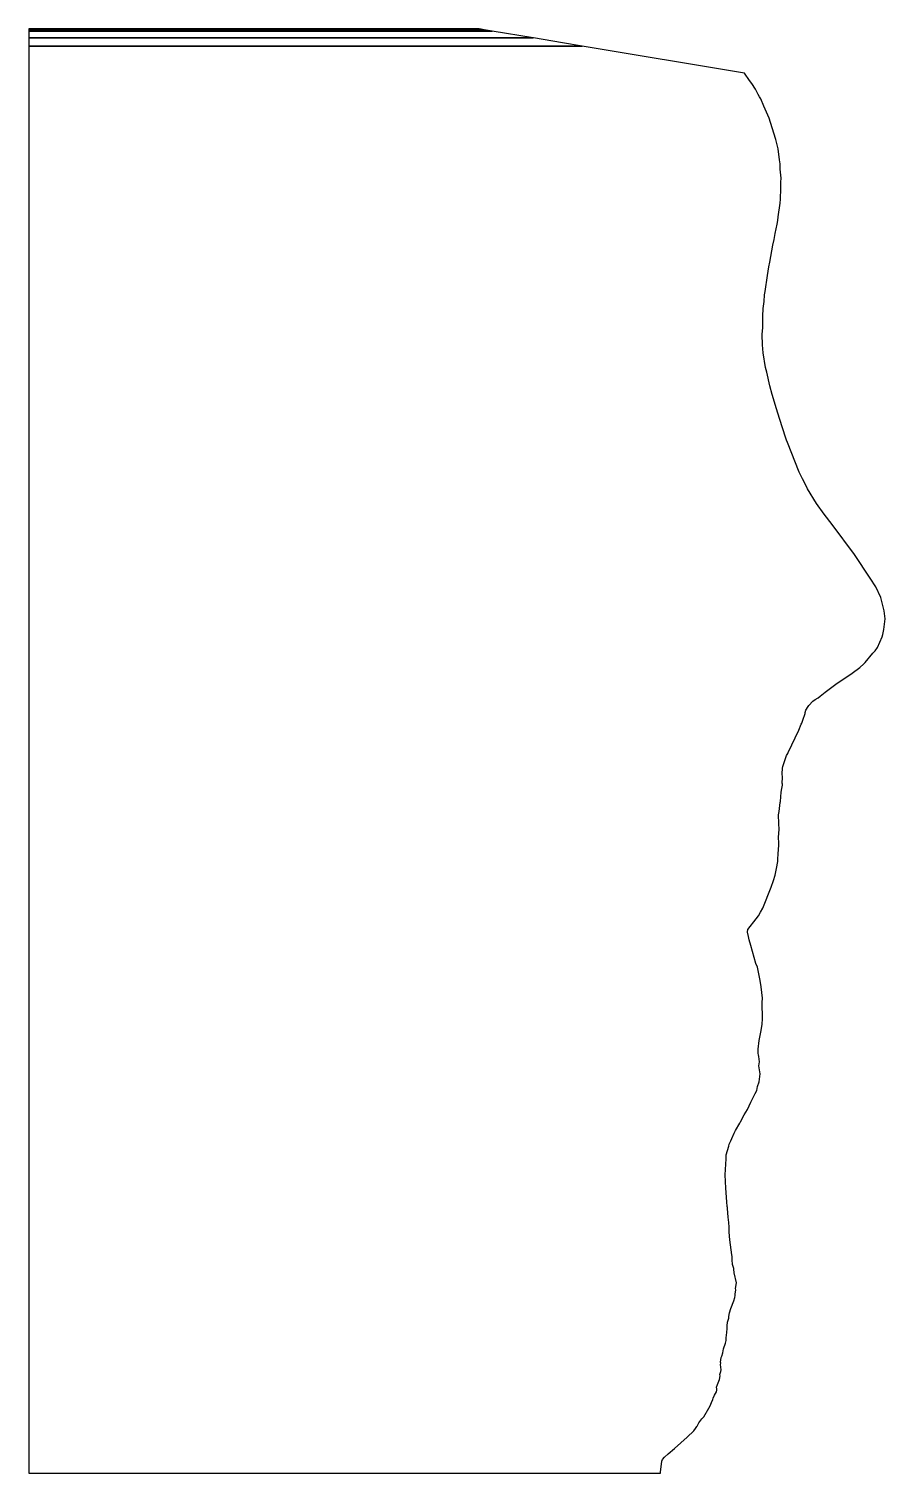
# Model space of a CAD drawing. Extents: x -56 to 53, y -92 to 92.
import ezdxf

# ---------------------------------------------------------------- set-up
doc = ezdxf.new("R2010")
doc.units = 0
doc.layers.add('22_66000', color=7, linetype='CONTINUOUS')

msp = doc.modelspace()

# ---------------------------------------------------------------- linework, layer by layer
at = {"layer": '22_66000', "color": 5}
for points in [[(-29.794, 91.58601), (1.348, 91.58601), (1.087, 91.631), (-56.17, 91.631), (-56.17, 91.58601), (-29.794, 91.58601)], [(-29.378, 91.526), (1.709, 91.526), (1.367, 91.58401), (-56.17, 91.58401), (-56.17, 91.526), (-29.378, 91.526)], [(-28.564, 91.356), (2.743, 91.356), (1.723, 91.524), (-56.17, 91.524), (-56.17, 91.356), (-28.564, 91.356)], [(-26.454, 90.479), (7.993, 90.479), (2.758, 91.35201), (-56.17, 91.35201), (-56.17, 90.479), (-26.454, 90.479)], [(11.722, 89.855), (8.019, 90.47301), (-56.17, 90.47301), (-56.17, 89.44), (14.214, 89.44), (11.722, 89.855)], [(-56.17, -11.937), (-56.17, -92.11401), (24.159, -92.11401), (24.167, -91.936), (24.209, -91.66601), (24.341, -90.603), (24.448, -90.387), (24.692, -90.064), (25.153, -89.65501), (25.965, -88.969), (27.581, -87.552), (28.409, -86.742), (28.635, -86.442), (28.781, -86.204), (28.852, -86.12701), (29.057, -85.71101), (29.3, -85.381), (29.428, -85.221), (29.675, -84.94601), (30.327, -83.84), (30.477, -83.57201), (30.644, -83.11401), (30.836, -82.76601), (30.883, -82.564), (31.047, -82.208), (31.284, -81.773), (31.333, -81.578), (31.335, -81.41), (31.317, -81.18301), (31.412, -80.858), (31.529, -80.632), (31.688, -80.19801), (31.744, -79.744), (31.729, -79.565), (31.845, -79.19801), (31.895, -78.964), (31.801, -78.29301), (31.836, -78.133), (31.82, -77.983), (31.896, -77.41801), (31.972, -77.256), (32.097, -76.82101), (32.192, -76.302), (32.436, -75.582), (32.512, -75.247), (32.53, -75.053), (32.531, -74.923), (32.623, -74.234), (32.674, -73.71301), (32.651, -73.367), (32.707, -72.929), (32.848, -72.414), (32.86, -72.19801), (32.945, -71.703), (33.12, -71.186), (33.492, -70.204), (33.63, -69.75101), (33.669, -69.52901), (33.675, -69.348), (33.738, -68.81001), (33.714, -68.638), (33.827, -67.916), (33.554, -66.648), (33.513, -66.172), (33.487, -66.098), (33.352, -65.553), (33.294, -64.98901), (33.281, -64.564), (33.248, -64.347), (33.181, -63.7), (33.002, -62.451), (32.898, -61.467), (32.902, -60.817), (32.865, -60.23), (32.787, -59.541), (32.685, -58.427), (32.68, -58.306), (32.662, -58.197), (32.621, -57.581), (32.475, -55.846), (32.381, -54.176), (32.513, -52.131), (32.534, -51.677), (32.54, -51.615), (32.867, -50.537), (32.928, -50.276), (33.112, -49.825), (33.262, -49.556), (33.563, -48.869), (33.72, -48.539), (34.248, -47.571), (34.333, -47.432), (34.835, -46.519), (35.252, -45.856), (35.657, -44.94), (35.719, -44.824), (36.194, -43.8), (36.407, -43.443), (36.498, -42.936), (36.722, -42.328), (36.832, -41.308), (36.702, -40.292), (36.766, -39.798), (36.669, -39.091), (36.628, -38.878), (36.611, -38.713), (36.611, -38.184), (36.737, -37.072), (36.794, -36.649), (36.962, -35.807), (37.11, -35.001), (37.158, -34.302), (37.122, -32.25), (37.147, -31.688), (36.993, -30.26), (36.845, -29.444), (36.5, -27.749), (36.31, -27.29), (35.647, -25.005), (35.455, -24.272), (35.379, -23.842), (35.232, -23.305), (35.255, -23.257), (35.297, -22.952), (36.345, -21.578), (36.651, -21.207), (36.9, -20.74), (37.2, -20.217), (38.266, -17.569), (38.555, -16.712), (38.763, -16.046), (38.934, -15.209), (39.086, -14.299), (39.085, -13.758), (39.122, -13.583), (39.127, -13.334), (39.23, -12.211), (39.229, -11.976), (39.178, -11.214), (39.271, -10.246), (39.205, -9.475), (39.219, -9.017), (39.181, -8.826), (39.185, -8.354), (39.248, -7.92), (39.391, -6.785), (39.418, -6.678), (39.514, -5.48), (39.605, -5.033), (39.677, -4.587), (39.681, -4.437), (39.668, -4.362), (39.706, -3.566), (39.664, -3.162), (39.706, -2.439), (39.744, -2.232), (40.221, -0.829), (40.363, -0.555), (40.413, -0.435), (41.786, 2.412), (42.083, 3.176), (42.145, 3.314), (42.293, 3.692), (42.578, 4.51), (42.588, 4.665), (42.643, 4.948), (42.938, 5.423), (43.048, 5.549), (43.559, 6.08), (43.864, 6.31), (44.229, 6.535), (44.503, 6.718), (45.137, 7.224), (46.488, 8.259), (48.533, 9.643), (49.525, 10.385), (50.026, 10.865), (50.228, 11.01), (51.203, 12.225), (51.492, 12.521), (51.763, 12.933), (52.076, 13.621), (52.359, 14.276), (52.452, 14.586), (52.594, 15.208), (52.742, 16.553), (52.744, 16.593), (52.62, 17.587), (52.219, 19.274), (51.554, 20.645), (50.843, 21.738), (48.847, 24.765), (46.008, 28.584), (44.994, 29.884), (44.028, 31.243), (42.858, 33.126), (42.698, 33.481), (42.253, 34.401), (41.805, 35.244), (40.323, 39.026), (40.198, 39.309), (40.111, 39.566), (39.301, 42.063), (38.948, 43.304), (38.381, 45.132), (38.089, 46.23), (37.682, 47.939), (37.528, 48.537), (37.243, 50.409), (37.158, 51.424), (37.087, 52.742), (37.131, 53.197), (37.187, 53.583), (37.186, 55.08), (37.236, 56.069), (37.374, 56.929), (37.42, 57.802), (37.485, 58.216), (37.768, 60.234), (37.968, 61.373), (38.093, 61.954), (38.192, 62.678), (38.476, 64.133), (38.64, 64.833), (38.769, 65.598), (39.01, 66.76801), (39.089, 67.237), (39.138, 67.703), (39.409, 69.465), (39.447, 69.959), (39.493, 71.317), (39.491, 72.121), (39.514, 72.62901), (39.414, 73.78101), (39.378, 74.44701), (39.289, 74.97701), (39.128, 76.37801), (38.948, 77.214), (38.854, 77.561), (38.581, 78.375), (38.001, 80.25101), (37.322, 81.803), (36.938, 82.715), (36.779, 83.00301), (36.606, 83.275), (36.241, 83.95901), (35.804, 84.673), (35.508, 85.047), (34.851, 85.995), (14.221, 89.44), (-56.17, 89.44), (-56.17, -11.937)]]:
    msp.add_lwpolyline(points, dxfattribs=at)

doc.saveas('drawing.dxf')
